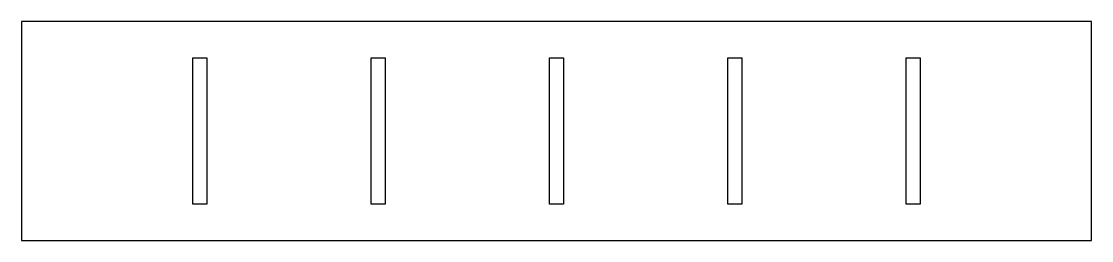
# Model space of a CAD drawing. Header units: metres. Extents: x 0 to 234, y 0 to 48.
import ezdxf

# ---------------------------------------------------------------- set-up
doc = ezdxf.new("R2010")
doc.units = ezdxf.units.M

msp = doc.modelspace()

# ---------------------------------------------------------------- linework, layer by layer
for p, q in [((234, 48), (0, 48)), ((0, 48), (0, 0)), ((234, 0), (234, 48)), ((37.45, 7.95), (37.45, 40.05)), ((37.45, 40.05), (40.55, 40.05)), ((40.55, 40.05), (40.55, 7.95)), ((76.45, 7.95), (76.45, 40.05)), ((76.45, 40.05), (79.55, 40.05)), ((79.55, 40.05), (79.55, 7.95)), ((115.45, 7.95), (115.45, 40.05)), ((115.45, 40.05), (118.55, 40.05)), ((118.55, 40.05), (118.55, 7.95)), ((154.45, 7.95), (154.45, 40.05)), ((154.45, 40.05), (157.55, 40.05)), ((157.55, 40.05), (157.55, 7.95)), ((193.45, 7.95), (193.45, 40.05)), ((193.45, 40.05), (196.55, 40.05)), ((196.55, 40.05), (196.55, 7.95)), ((40.55, 7.95), (37.45, 7.95)), ((79.55, 7.95), (76.45, 7.95)), ((118.55, 7.95), (115.45, 7.95)), ((157.55, 7.95), (154.45, 7.95)), ((196.55, 7.95), (193.45, 7.95)), ((0, 0), (234, 0))]:
    msp.add_line(p, q)

doc.saveas('drawing.dxf')
